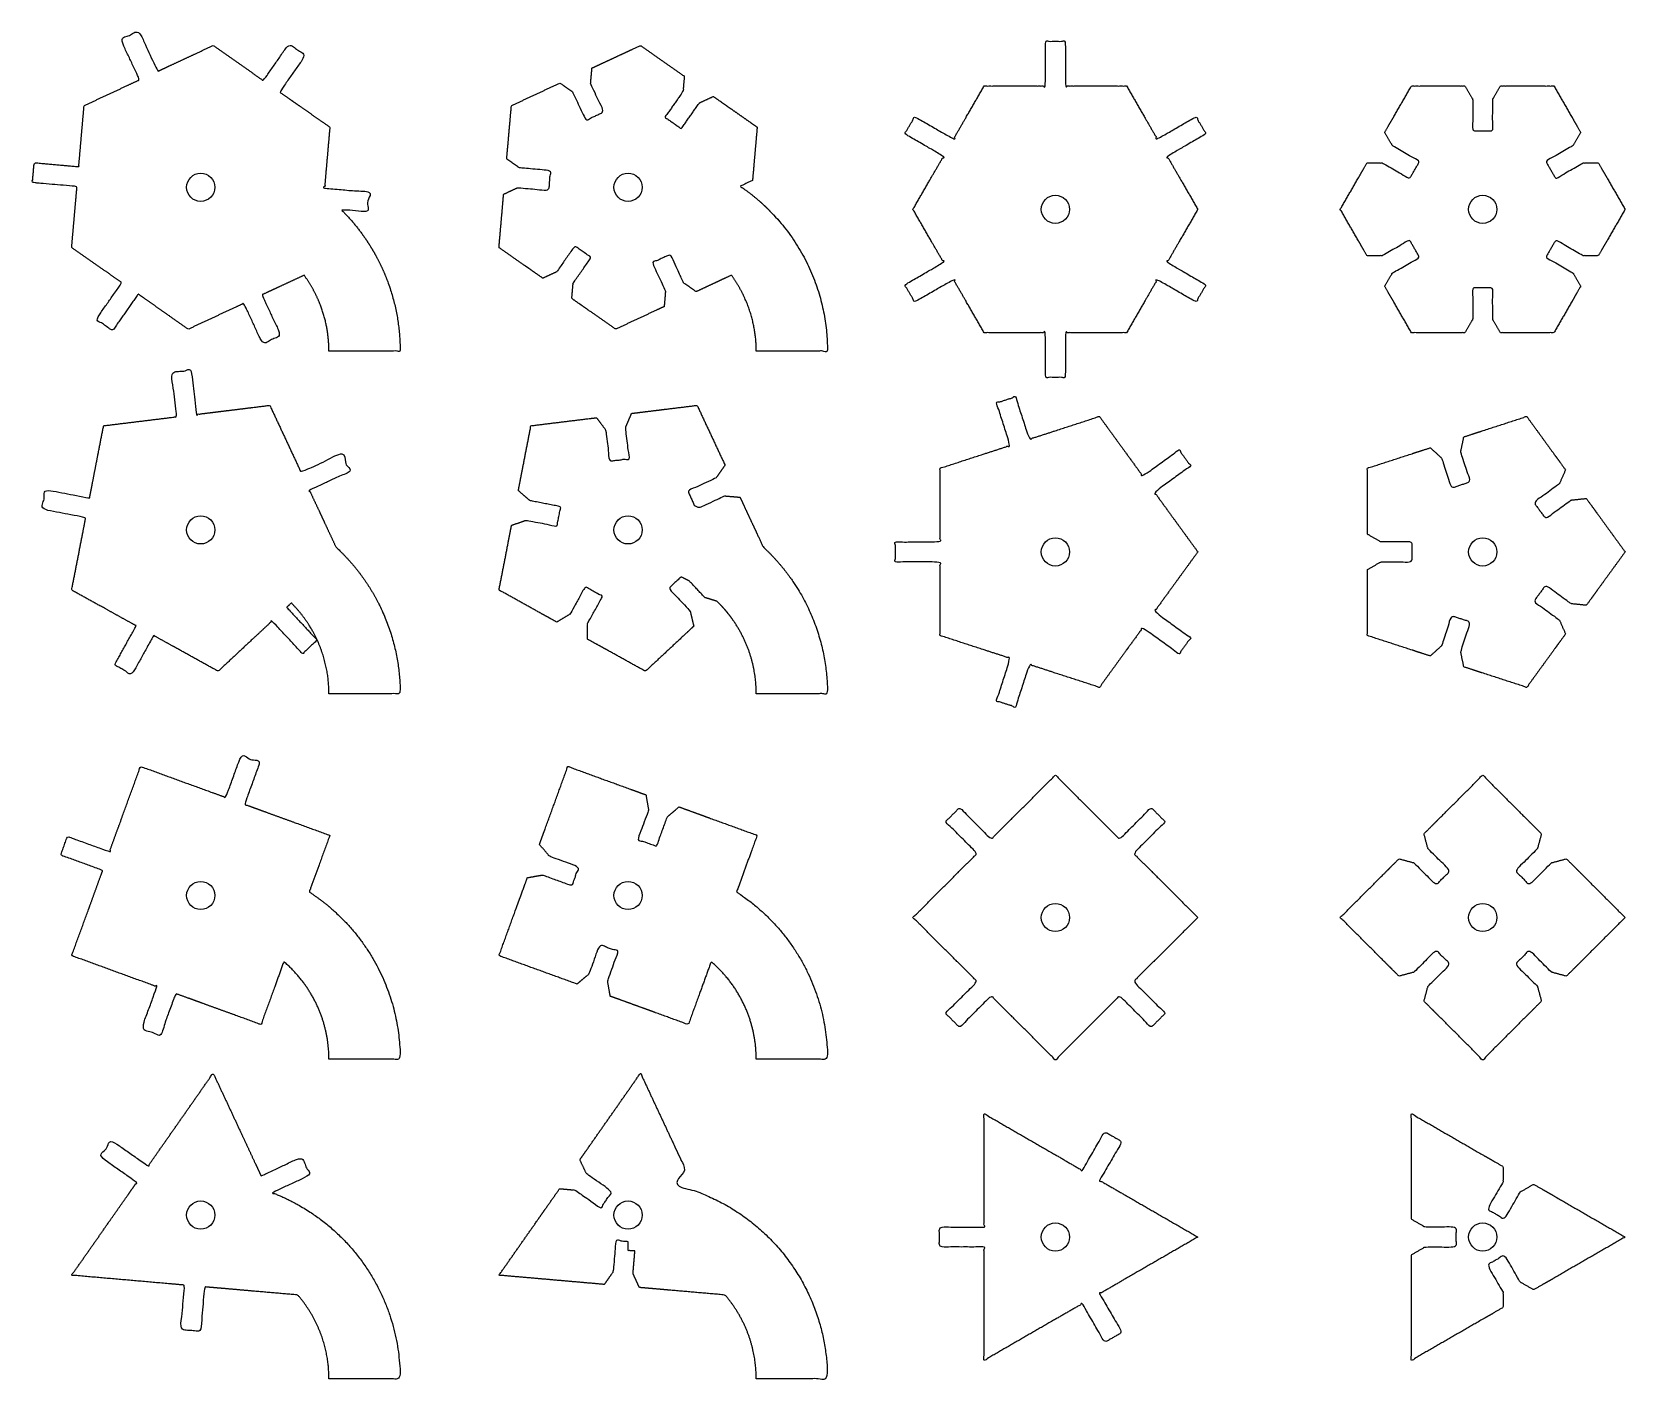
# Model space of a CAD drawing. Header units: millimetres. Extents: x -156 to 180, y -126 to 158.
import ezdxf

# ---------------------------------------------------------------- set-up
doc = ezdxf.new("R2010")
doc.units = ezdxf.units.MM
doc.header["$MEASUREMENT"] = 0
doc.layers.add('Default', color=18, linetype='Continuous', true_color=0x000000)

msp = doc.modelspace()

# ---------------------------------------------------------------- linework, layer by layer
at = {"layer": 'Default'}
for centre in [(-120, 125.04), (-30, 125.04), (60, 120.4), (150, 120.4), (-120, 52.88), (-30, 52.88), (60, 48.24), (150, 48.24), (-120, -24.13), (-30, -24.13), (60, -28.77), (150, -28.77), (-120, -91.44), (-30, -91.44), (60, -96.07), (150, -96.07)]:
    msp.add_circle(centre, 2.97, dxfattribs=at)
for points, weights, knots in [([(-93, 90.54), (-88, 90.54), (-83, 90.54), (-78, 90.54), (-78, 101.56), (-82.14, 112.13), (-90.41, 120.34), (-88.58, 120.18), (-86.75, 120.02), (-84.92, 119.86), (-84.79, 121.25), (-84.67, 122.65), (-84.55, 124.04), (-87.68, 124.32), (-90.81, 124.59), (-93.94, 124.86), (-93.56, 129.15), (-93.19, 133.43), (-92.81, 137.71), (-96.33, 140.18), (-99.86, 142.65), (-103.38, 145.11), (-101.58, 147.69), (-99.78, 150.26), (-97.97, 152.83), (-99.12, 153.63), (-100.27, 154.44), (-101.42, 155.24), (-103.22, 152.67), (-105.02, 150.09), (-106.82, 147.52), (-110.34, 149.99), (-113.86, 152.45), (-117.39, 154.92), (-121.28, 153.1), (-125.18, 151.29), (-129.08, 149.47), (-130.4, 152.32), (-131.73, 155.16), (-133.06, 158.01), (-134.33, 157.42), (-135.6, 156.82), (-136.86, 156.23), (-135.54, 153.39), (-134.21, 150.54), (-132.88, 147.69), (-136.78, 145.88), (-140.68, 144.06), (-144.57, 142.24), (-144.95, 137.96), (-145.32, 133.68), (-145.7, 129.39), (-148.83, 129.67), (-151.95, 129.94), (-155.08, 130.21), (-155.21, 128.82), (-155.33, 127.42), (-155.45, 126.03), (-152.32, 125.75), (-149.19, 125.48), (-146.06, 125.21), (-146.44, 120.92), (-146.81, 116.64), (-147.19, 112.36), (-143.67, 109.89), (-140.14, 107.42), (-136.62, 104.96), (-138.42, 102.39), (-140.22, 99.81), (-142.03, 97.24), (-140.88, 96.44), (-139.73, 95.64), (-138.58, 94.83), (-136.78, 97.4), (-134.98, 99.98), (-133.18, 102.55), (-129.66, 100.08), (-126.14, 97.62), (-122.61, 95.15), (-118.72, 96.97), (-114.82, 98.78), (-110.92, 100.6), (-109.6, 97.76), (-108.27, 94.91), (-106.94, 92.06), (-105.67, 92.66), (-104.4, 93.25), (-103.14, 93.84), (-104.46, 96.68), (-105.79, 99.53), (-107.12, 102.38), (-104.16, 103.76), (-101.2, 105.14), (-98.24, 106.52), (-94.72, 101.72), (-93, 96.18), (-93, 90.54)], [1, 1, 1, 1, 0.901954001786, 0.853139347019, 0.853556035699, 0.853556035699, 0.853556035699, 0.853556035699, 0.853556035699, 0.853556035699, 0.853556035699, 0.853556035699, 0.853556035699, 0.853556035699, 0.853556035699, 0.853556035699, 0.853556035699, 0.853556035699, 0.853556035699, 0.853556035699, 0.853556035699, 0.853556035699, 0.853556035699, 0.853556035699, 0.853556035699, 0.853556035699, 0.853556035699, 0.853556035699, 0.853556035699, 0.853556035699, 0.853556035699, 0.853556035699, 0.853556035699, 0.853556035699, 0.853556035699, 0.853556035699, 0.853556035699, 0.853556035699, 0.853556035699, 0.853556035699, 0.853556035699, 0.853556035699, 0.853556035699, 0.853556035699, 0.853556035699, 0.853556035699, 0.853556035699, 0.853556035699, 0.853556035699, 0.853556035699, 0.853556035699, 0.853556035699, 0.853556035699, 0.853556035699, 0.853556035699, 0.853556035699, 0.853556035699, 0.853556035699, 0.853556035699, 0.853556035699, 0.853556035699, 0.853556035699, 0.853556035699, 0.853556035699, 0.853556035699, 0.853556035699, 0.853556035699, 0.853556035699, 0.853556035699, 0.853556035699, 0.853556035699, 0.853556035699, 0.853556035699, 0.853556035699, 0.853556035699, 0.853556035699, 0.853556035699, 0.853556035699, 0.853556035699, 0.853556035699, 0.853556035699, 0.853556035699, 0.853556035699, 0.853556035699, 0.853556035699, 0.853556035699, 0.853556035699, 0.853556035699, 0.853556035699, 0.853556035699, 0.853556035699, 0.853556035699, 0.868118878461, 0.915013360288, 0.99423948118], [0, 0, 0, 0, 21.213203, 21.213203, 21.213203, 42.509077, 42.509077, 42.509077, 43.094029, 43.094029, 43.094029, 44.094029, 44.094029, 44.094029, 45.094029, 45.094029, 45.094029, 57.994029, 57.994029, 57.994029, 70.894029, 70.894029, 70.894029, 71.894029, 71.894029, 71.894029, 72.894029, 72.894029, 72.894029, 73.894029, 73.894029, 73.894029, 86.794029, 86.794029, 86.794029, 99.694029, 99.694029, 99.694029, 100.694029, 100.694029, 100.694029, 101.694029, 101.694029, 101.694029, 102.694029, 102.694029, 102.694029, 115.594029, 115.594029, 115.594029, 128.494029, 128.494029, 128.494029, 129.494029, 129.494029, 129.494029, 130.494029, 130.494029, 130.494029, 131.494029, 131.494029, 131.494029, 144.394029, 144.394029, 144.394029, 157.294029, 157.294029, 157.294029, 158.294029, 158.294029, 158.294029, 159.294029, 159.294029, 159.294029, 160.294029, 160.294029, 160.294029, 173.194029, 173.194029, 173.194029, 186.094029, 186.094029, 186.094029, 187.094029, 187.094029, 187.094029, 188.094029, 188.094029, 188.094029, 189.094029, 189.094029, 189.094029, 198.891032, 198.891032, 198.891032, 216.198876, 216.198876, 216.198876, 216.198876]), ([(-3, 90.54), (2, 90.54), (7, 90.54), (12, 90.54), (12, 104.35), (5.67, 117.07), (-6.39, 125.27), (-5.52, 125.67), (-4.66, 126.08), (-3.79, 126.48), (-3.47, 130.22), (-3.14, 133.97), (-2.81, 137.71), (-5.89, 139.87), (-8.97, 142.03), (-12.05, 144.18), (-13.03, 143.72), (-14.01, 143.27), (-14.99, 142.81), (-16.25, 141), (-17.52, 139.2), (-18.78, 137.4), (-19.93, 138.2), (-21.07, 139), (-22.22, 139.81), (-20.96, 141.61), (-19.69, 143.41), (-18.43, 145.22), (-18.34, 146.3), (-18.24, 147.37), (-18.15, 148.45), (-21.23, 150.61), (-24.31, 152.77), (-27.39, 154.92), (-30.79, 153.33), (-34.2, 151.74), (-37.6, 150.16), (-37.7, 149.08), (-37.79, 148), (-37.89, 146.92), (-36.96, 144.92), (-36.03, 142.93), (-35.1, 140.93), (-36.36, 140.34), (-37.63, 139.75), (-38.9, 139.16), (-39.83, 141.15), (-40.76, 143.15), (-41.69, 145.15), (-42.58, 145.77), (-43.47, 146.39), (-44.35, 147.01), (-47.76, 145.42), (-51.17, 143.83), (-54.57, 142.24), (-54.9, 138.5), (-55.23, 134.75), (-55.56, 131.01), (-54.67, 130.39), (-53.78, 129.77), (-52.9, 129.15), (-50.7, 128.95), (-48.51, 128.76), (-46.31, 128.57), (-46.44, 127.18), (-46.56, 125.78), (-46.68, 124.39), (-48.87, 124.58), (-51.07, 124.77), (-53.26, 124.96), (-54.24, 124.5), (-55.23, 124.05), (-56.21, 123.59), (-56.53, 119.85), (-56.86, 116.1), (-57.19, 112.36), (-54.11, 110.2), (-51.03, 108.04), (-47.95, 105.89), (-46.97, 106.35), (-45.99, 106.8), (-45.01, 107.26), (-43.75, 109.07), (-42.48, 110.87), (-41.22, 112.67), (-40.07, 111.87), (-38.93, 111.07), (-37.78, 110.26), (-39.04, 108.46), (-40.31, 106.66), (-41.57, 104.85), (-41.66, 103.77), (-41.76, 102.7), (-41.85, 101.62), (-38.77, 99.46), (-35.69, 97.31), (-32.61, 95.15), (-29.21, 96.74), (-25.8, 98.33), (-22.4, 99.91), (-22.3, 100.99), (-22.21, 102.07), (-22.11, 103.15), (-23.04, 105.15), (-23.97, 107.14), (-24.9, 109.14), (-23.64, 109.73), (-22.37, 110.32), (-21.1, 110.91), (-20.17, 108.92), (-19.24, 106.92), (-18.31, 104.93), (-17.42, 104.3), (-16.53, 103.68), (-15.65, 103.06), (-13.18, 104.21), (-10.71, 105.37), (-8.24, 106.52), (-4.72, 101.72), (-3, 96.18), (-3, 90.54)], [1, 1, 1, 1, 0.880100245605, 0.833824342057, 0.861172289355, 0.861172289355, 0.861172289355, 0.861172289355, 0.861172289355, 0.861172289355, 0.861172289355, 0.861172289355, 0.861172289355, 0.861172289355, 0.861172289355, 0.861172289355, 0.861172289355, 0.861172289355, 0.861172289355, 0.861172289355, 0.861172289355, 0.861172289355, 0.861172289355, 0.861172289355, 0.861172289355, 0.861172289355, 0.861172289355, 0.861172289355, 0.861172289355, 0.861172289355, 0.861172289355, 0.861172289355, 0.861172289355, 0.861172289355, 0.861172289355, 0.861172289355, 0.861172289355, 0.861172289355, 0.861172289355, 0.861172289355, 0.861172289355, 0.861172289355, 0.861172289355, 0.861172289355, 0.861172289355, 0.861172289355, 0.861172289355, 0.861172289355, 0.861172289355, 0.861172289355, 0.861172289355, 0.861172289355, 0.861172289355, 0.861172289355, 0.861172289355, 0.861172289355, 0.861172289355, 0.861172289355, 0.861172289355, 0.861172289355, 0.861172289355, 0.861172289355, 0.861172289355, 0.861172289355, 0.861172289355, 0.861172289355, 0.861172289355, 0.861172289355, 0.861172289355, 0.861172289355, 0.861172289355, 0.861172289355, 0.861172289355, 0.861172289355, 0.861172289355, 0.861172289355, 0.861172289355, 0.861172289355, 0.861172289355, 0.861172289355, 0.861172289355, 0.861172289355, 0.861172289355, 0.861172289355, 0.861172289355, 0.861172289355, 0.861172289355, 0.861172289355, 0.861172289355, 0.861172289355, 0.861172289355, 0.861172289355, 0.861172289355, 0.861172289355, 0.861172289355, 0.861172289355, 0.861172289355, 0.861172289355, 0.861172289355, 0.861172289355, 0.861172289355, 0.861172289355, 0.861172289355, 0.861172289355, 0.861172289355, 0.861172289355, 0.861172289355, 0.861172289355, 0.861172289355, 0.861172289355, 0.861172289355, 0.861172289355, 0.861172289355, 0.861172289355, 0.861172289355, 0.861172289355, 0.875865075906, 0.923177995719, 1.0031110488], [0, 0, 0, 0, 21.213203, 21.213203, 21.213203, 47.255776, 47.255776, 47.255776, 50.119621, 50.119621, 50.119621, 61.395712, 61.395712, 61.395712, 72.671803, 72.671803, 72.671803, 75.919621, 75.919621, 75.919621, 76.621034, 76.621034, 76.621034, 77.621034, 77.621034, 77.621034, 78.322446, 78.322446, 78.322446, 81.570265, 81.570265, 81.570265, 92.846355, 92.846355, 92.846355, 104.122446, 104.122446, 104.122446, 107.370265, 107.370265, 107.370265, 108.071677, 108.071677, 108.071677, 109.071677, 109.071677, 109.071677, 109.77309, 109.77309, 109.77309, 113.020908, 113.020908, 113.020908, 124.296999, 124.296999, 124.296999, 135.57309, 135.57309, 135.57309, 138.820908, 138.820908, 138.820908, 139.522321, 139.522321, 139.522321, 140.522321, 140.522321, 140.522321, 141.223734, 141.223734, 141.223734, 144.471552, 144.471552, 144.471552, 155.747643, 155.747643, 155.747643, 167.023734, 167.023734, 167.023734, 170.271552, 170.271552, 170.271552, 170.972965, 170.972965, 170.972965, 171.972965, 171.972965, 171.972965, 172.674377, 172.674377, 172.674377, 175.922196, 175.922196, 175.922196, 187.198286, 187.198286, 187.198286, 198.474377, 198.474377, 198.474377, 201.722196, 201.722196, 201.722196, 202.423608, 202.423608, 202.423608, 203.423608, 203.423608, 203.423608, 204.125021, 204.125021, 204.125021, 207.372839, 207.372839, 207.372839, 215.545933, 215.545933, 215.545933, 232.853777, 232.853777, 232.853777, 232.853777]), ([(-93, 18.38), (-88, 18.38), (-83, 18.38), (-78, 18.38), (-78, 29.95), (-82.54, 40.97), (-91.53, 49.26), (-93.39, 53.25), (-95.25, 57.24), (-97.12, 61.23), (-94.27, 62.56), (-91.42, 63.88), (-88.58, 65.21), (-89.17, 66.48), (-89.76, 67.75), (-90.35, 69.02), (-93.2, 67.69), (-96.05, 66.36), (-98.89, 65.04), (-101.08, 69.73), (-103.27, 74.42), (-105.46, 79.12), (-110.59, 78.48), (-115.73, 77.85), (-120.87, 77.22), (-121.26, 80.34), (-121.64, 83.46), (-122.02, 86.57), (-123.41, 86.4), (-124.8, 86.23), (-126.19, 86.06), (-125.81, 82.94), (-125.42, 79.83), (-125.04, 76.71), (-130.18, 76.08), (-135.32, 75.45), (-140.46, 74.82), (-141.45, 69.73), (-142.44, 64.65), (-143.42, 59.57), (-146.51, 60.17), (-149.59, 60.77), (-152.67, 61.37), (-152.94, 59.99), (-153.21, 58.62), (-153.47, 57.24), (-150.39, 56.64), (-147.31, 56.05), (-144.23, 55.45), (-145.21, 50.36), (-146.2, 45.28), (-147.19, 40.2), (-142.66, 37.69), (-138.13, 35.18), (-133.6, 32.67), (-135.13, 29.92), (-136.65, 27.17), (-138.17, 24.43), (-136.95, 23.75), (-135.72, 23.07), (-134.5, 22.39), (-132.97, 25.14), (-131.45, 27.88), (-129.93, 30.63), (-125.4, 28.12), (-120.87, 25.61), (-116.34, 23.1), (-112.56, 26.63), (-108.77, 30.16), (-104.98, 33.69), (-102.84, 31.4), (-100.7, 29.1), (-98.56, 26.8), (-97.54, 27.76), (-96.51, 28.71), (-95.49, 29.67), (-97.63, 31.97), (-99.77, 34.26), (-101.91, 36.56), (-101.58, 36.87), (-101.25, 37.17), (-100.92, 37.48), (-95.64, 32.21), (-93, 25.44), (-93, 18.38)], [1, 1, 1, 1, 0.897578532366, 0.848880519349, 0.853905960948, 0.853905960948, 0.853905960948, 0.853905960948, 0.853905960948, 0.853905960948, 0.853905960948, 0.853905960948, 0.853905960948, 0.853905960948, 0.853905960948, 0.853905960948, 0.853905960948, 0.853905960948, 0.853905960948, 0.853905960948, 0.853905960948, 0.853905960948, 0.853905960948, 0.853905960948, 0.853905960948, 0.853905960948, 0.853905960948, 0.853905960948, 0.853905960948, 0.853905960948, 0.853905960948, 0.853905960948, 0.853905960948, 0.853905960948, 0.853905960948, 0.853905960948, 0.853905960948, 0.853905960948, 0.853905960948, 0.853905960948, 0.853905960948, 0.853905960948, 0.853905960948, 0.853905960948, 0.853905960948, 0.853905960948, 0.853905960948, 0.853905960948, 0.853905960948, 0.853905960948, 0.853905960948, 0.853905960948, 0.853905960948, 0.853905960948, 0.853905960948, 0.853905960948, 0.853905960948, 0.853905960948, 0.853905960948, 0.853905960948, 0.853905960948, 0.853905960948, 0.853905960948, 0.853905960948, 0.853905960948, 0.853905960948, 0.853905960948, 0.853905960948, 0.853905960948, 0.853905960948, 0.853905960948, 0.853905960948, 0.853905960948, 0.853905960948, 0.853905960948, 0.853905960948, 0.853905960948, 0.853905960948, 0.853905960948, 0.853905960948, 0.853823281653, 0.902658941029, 1.00041293908], [0, 0, 0, 0, 21.213203, 21.213203, 21.213203, 43.459441, 43.459441, 43.459441, 56.670486, 56.670486, 56.670486, 57.670486, 57.670486, 57.670486, 58.670486, 58.670486, 58.670486, 59.670486, 59.670486, 59.670486, 75.204044, 75.204044, 75.204044, 90.737602, 90.737602, 90.737602, 91.737602, 91.737602, 91.737602, 92.737602, 92.737602, 92.737602, 93.737602, 93.737602, 93.737602, 109.271159, 109.271159, 109.271159, 124.804717, 124.804717, 124.804717, 125.804717, 125.804717, 125.804717, 126.804717, 126.804717, 126.804717, 127.804717, 127.804717, 127.804717, 143.338274, 143.338274, 143.338274, 158.871832, 158.871832, 158.871832, 159.871832, 159.871832, 159.871832, 160.871832, 160.871832, 160.871832, 161.871832, 161.871832, 161.871832, 177.405389, 177.405389, 177.405389, 192.938947, 192.938947, 192.938947, 193.938947, 193.938947, 193.938947, 194.938947, 194.938947, 194.938947, 195.938947, 195.938947, 195.938947, 197.292889, 197.292889, 197.292889, 218.516575, 218.516575, 218.516575, 218.516575]), ([(-3, 18.38), (2, 18.38), (7, 18.38), (12, 18.38), (12, 29.95), (7.46, 40.97), (-1.53, 49.26), (-3.17, 52.76), (-4.8, 56.26), (-6.43, 59.76), (-7.51, 59.85), (-8.59, 59.95), (-9.67, 60.04), (-11.42, 59.22), (-13.18, 58.4), (-14.94, 57.58), (-15.29, 57.72), (-15.64, 57.85), (-15.99, 57.97), (-16.47, 59), (-16.95, 60.03), (-17.43, 61.06), (-15.43, 61.99), (-13.44, 62.92), (-11.44, 63.85), (-10.82, 64.74), (-10.2, 65.62), (-9.58, 66.51), (-11.54, 70.71), (-13.5, 74.91), (-15.46, 79.12), (-20.06, 78.55), (-24.66, 77.99), (-29.26, 77.42), (-29.68, 76.42), (-30.11, 75.43), (-30.53, 74.43), (-30.26, 72.24), (-29.99, 70.06), (-29.73, 67.87), (-31.12, 67.7), (-32.5, 67.53), (-33.89, 67.36), (-34.16, 69.55), (-34.43, 71.73), (-34.7, 73.92), (-35.35, 74.78), (-36, 75.65), (-36.65, 76.51), (-41.26, 75.95), (-45.86, 75.38), (-50.46, 74.82), (-51.34, 70.27), (-52.23, 65.71), (-53.11, 61.16), (-52.3, 60.45), (-51.48, 59.74), (-50.66, 59.03), (-48.5, 58.61), (-46.34, 58.19), (-44.18, 57.77), (-44.44, 56.4), (-44.71, 55.02), (-44.98, 53.65), (-47.14, 54.07), (-49.3, 54.49), (-51.46, 54.91), (-52.49, 54.56), (-53.51, 54.2), (-54.54, 53.85), (-55.42, 49.3), (-56.3, 44.75), (-57.19, 40.2), (-53.13, 37.95), (-49.08, 35.7), (-45.02, 33.45), (-44.1, 34.01), (-43.17, 34.57), (-42.24, 35.13), (-41.17, 37.05), (-40.1, 38.98), (-39.04, 40.91), (-37.81, 40.23), (-36.59, 39.55), (-35.36, 38.87), (-36.43, 36.94), (-37.5, 35.02), (-38.57, 33.09), (-38.55, 32.01), (-38.53, 30.93), (-38.51, 29.84), (-34.45, 27.6), (-30.4, 25.35), (-26.34, 23.1), (-22.95, 26.26), (-19.56, 29.42), (-16.17, 32.59), (-16.41, 33.64), (-16.66, 34.7), (-16.9, 35.75), (-18.4, 37.36), (-19.91, 38.97), (-21.41, 40.58), (-20.56, 41.38), (-19.7, 42.17), (-18.85, 42.97), (-18.24, 42.69), (-17.64, 42.39), (-17.05, 42.07), (-15.98, 40.92), (-14.9, 39.77), (-13.83, 38.62), (-12.98, 38.36), (-12.13, 38.1), (-11.28, 37.84), (-5.77, 32.53), (-3, 25.61), (-3, 18.38)], [1, 1, 1, 1, 0.897578532366, 0.848880519349, 0.853905960948, 0.853905960948, 0.853905960948, 0.853905960948, 0.853905960948, 0.853905960948, 0.853905960948, 0.853905960948, 0.853905960948, 0.853905960948, 0.855524429958, 0.857196188945, 0.858921237908, 0.858921237908, 0.858921237908, 0.858921237908, 0.858921237908, 0.858921237908, 0.858921237908, 0.858921237908, 0.858921237908, 0.858921237908, 0.858921237908, 0.858921237908, 0.858921237908, 0.858921237908, 0.858921237908, 0.858921237908, 0.858921237908, 0.858921237908, 0.858921237908, 0.858921237908, 0.858921237908, 0.858921237908, 0.858921237908, 0.858921237908, 0.858921237908, 0.858921237908, 0.858921237908, 0.858921237908, 0.858921237908, 0.858921237908, 0.858921237908, 0.858921237908, 0.858921237908, 0.858921237908, 0.858921237908, 0.858921237908, 0.858921237908, 0.858921237908, 0.858921237908, 0.858921237908, 0.858921237908, 0.858921237908, 0.858921237908, 0.858921237908, 0.858921237908, 0.858921237908, 0.858921237908, 0.858921237908, 0.858921237908, 0.858921237908, 0.858921237908, 0.858921237908, 0.858921237908, 0.858921237908, 0.858921237908, 0.858921237908, 0.858921237908, 0.858921237908, 0.858921237908, 0.858921237908, 0.858921237908, 0.858921237908, 0.858921237908, 0.858921237908, 0.858921237908, 0.858921237908, 0.858921237908, 0.858921237908, 0.858921237908, 0.858921237908, 0.858921237908, 0.858921237908, 0.858921237908, 0.858921237908, 0.858921237908, 0.858921237908, 0.858921237908, 0.858921237908, 0.858921237908, 0.858921237908, 0.858921237908, 0.858921237908, 0.858921237908, 0.858921237908, 0.858921237908, 0.858921237908, 0.858921237908, 0.858921237908, 0.855061548864, 0.85160827182, 0.848561406776, 0.848561406776, 0.848561406776, 0.848561406776, 0.848561406776, 0.848561406776, 0.848561406776, 0.846222662862, 0.894721189798, 0.994056987582], [0, 0, 0, 0, 21.213203, 21.213203, 21.213203, 43.459441, 43.459441, 43.459441, 55.046577, 55.046577, 55.046577, 58.294396, 58.294396, 58.294396, 58.91203, 58.91203, 58.91203, 59.628159, 59.628159, 59.628159, 60.438607, 60.438607, 60.438607, 61.140019, 61.140019, 61.140019, 64.387838, 64.387838, 64.387838, 78.297486, 78.297486, 78.297486, 92.207134, 92.207134, 92.207134, 95.454953, 95.454953, 95.454953, 96.156365, 96.156365, 96.156365, 97.156365, 97.156365, 97.156365, 97.857778, 97.857778, 97.857778, 101.105596, 101.105596, 101.105596, 115.015245, 115.015245, 115.015245, 128.924893, 128.924893, 128.924893, 132.172712, 132.172712, 132.172712, 132.874124, 132.874124, 132.874124, 133.874124, 133.874124, 133.874124, 134.575537, 134.575537, 134.575537, 137.823355, 137.823355, 137.823355, 151.733004, 151.733004, 151.733004, 165.642652, 165.642652, 165.642652, 168.89047, 168.89047, 168.89047, 169.591883, 169.591883, 169.591883, 170.591883, 170.591883, 170.591883, 171.293296, 171.293296, 171.293296, 174.541114, 174.541114, 174.541114, 188.450762, 188.450762, 188.450762, 202.360411, 202.360411, 202.360411, 205.608229, 205.608229, 205.608229, 206.309642, 206.309642, 206.309642, 207.141918, 207.141918, 207.141918, 209.102389, 209.102389, 209.102389, 209.60352, 209.60352, 209.60352, 212.26572, 212.26572, 212.26572, 233.970735, 233.970735, 233.970735, 233.970735]), ([(-93, -58.63), (-88, -58.63), (-83, -58.63), (-78, -58.63), (-78, -44.48), (-84.62, -31.51), (-97.15, -23.39), (-95.71, -19.41), (-94.26, -15.43), (-92.81, -11.45), (-98.8, -9.28), (-104.78, -7.1), (-110.77, -4.92), (-109.7, -1.97), (-108.62, 0.98), (-107.55, 3.93), (-108.87, 4.41), (-110.18, 4.89), (-111.5, 5.37), (-112.57, 2.42), (-113.64, -0.53), (-114.72, -3.48), (-120.7, -1.3), (-126.69, 0.88), (-132.68, 3.06), (-134.86, -2.93), (-137.04, -8.92), (-139.22, -14.9), (-142.17, -13.83), (-145.12, -12.76), (-148.07, -11.68), (-148.55, -13), (-149.03, -14.31), (-149.5, -15.63), (-146.55, -16.7), (-143.6, -17.78), (-140.65, -18.85), (-142.83, -24.84), (-145.01, -30.83), (-147.19, -36.81), (-141.2, -38.99), (-135.22, -41.17), (-129.23, -43.35), (-130.3, -46.3), (-131.38, -49.25), (-132.45, -52.2), (-131.13, -52.68), (-129.82, -53.16), (-128.5, -53.64), (-127.43, -50.69), (-126.36, -47.74), (-125.28, -44.79), (-119.3, -46.96), (-113.31, -49.14), (-107.32, -51.32), (-105.71, -46.91), (-104.11, -42.49), (-102.5, -38.07), (-96.21, -43.43), (-93, -50.82), (-93, -58.63)], [1, 1, 1, 1, 0.877495363241, 0.831848357848, 0.863058983821, 0.863058983821, 0.863058983821, 0.863058983821, 0.863058983821, 0.863058983821, 0.863058983821, 0.863058983821, 0.863058983821, 0.863058983821, 0.863058983821, 0.863058983821, 0.863058983821, 0.863058983821, 0.863058983821, 0.863058983821, 0.863058983821, 0.863058983821, 0.863058983821, 0.863058983821, 0.863058983821, 0.863058983821, 0.863058983821, 0.863058983821, 0.863058983821, 0.863058983821, 0.863058983821, 0.863058983821, 0.863058983821, 0.863058983821, 0.863058983821, 0.863058983821, 0.863058983821, 0.863058983821, 0.863058983821, 0.863058983821, 0.863058983821, 0.863058983821, 0.863058983821, 0.863058983821, 0.863058983821, 0.863058983821, 0.863058983821, 0.863058983821, 0.863058983821, 0.863058983821, 0.863058983821, 0.863058983821, 0.863058983821, 0.863058983821, 0.863058983821, 0.863058983821, 0.852587084599, 0.901404524143, 1.00951130245], [0, 0, 0, 0, 21.213203, 21.213203, 21.213203, 47.821564, 47.821564, 47.821564, 60.522685, 60.522685, 60.522685, 79.635888, 79.635888, 79.635888, 80.635888, 80.635888, 80.635888, 81.635888, 81.635888, 81.635888, 82.635888, 82.635888, 82.635888, 101.749092, 101.749092, 101.749092, 120.862295, 120.862295, 120.862295, 121.862295, 121.862295, 121.862295, 122.862295, 122.862295, 122.862295, 123.862295, 123.862295, 123.862295, 142.975499, 142.975499, 142.975499, 162.088702, 162.088702, 162.088702, 163.088702, 163.088702, 163.088702, 164.088702, 164.088702, 164.088702, 165.088702, 165.088702, 165.088702, 184.201905, 184.201905, 184.201905, 198.30156, 198.30156, 198.30156, 221.561432, 221.561432, 221.561432, 221.561432]), ([(-3, -58.63), (2, -58.63), (7, -58.63), (12, -58.63), (12, -44.48), (5.38, -31.51), (-7.15, -23.39), (-5.71, -19.41), (-4.26, -15.43), (-2.81, -11.45), (-8.29, -9.46), (-13.77, -7.47), (-19.25, -5.47), (-20.07, -6.17), (-20.9, -6.86), (-21.73, -7.56), (-22.49, -9.63), (-23.24, -11.7), (-23.99, -13.77), (-25.31, -13.29), (-26.62, -12.81), (-27.94, -12.33), (-27.19, -10.26), (-26.43, -8.19), (-25.68, -6.12), (-25.87, -5.06), (-26.06, -3.99), (-26.24, -2.93), (-31.72, -0.93), (-37.2, 1.06), (-42.68, 3.06), (-44.67, -2.42), (-46.67, -7.9), (-48.66, -13.38), (-47.96, -14.21), (-47.27, -15.04), (-46.57, -15.87), (-44.5, -16.62), (-42.43, -17.37), (-40.36, -18.13), (-40.84, -19.44), (-41.32, -20.76), (-41.8, -22.07), (-43.87, -21.32), (-45.94, -20.57), (-48.01, -19.81), (-49.08, -20), (-50.14, -20.19), (-51.21, -20.38), (-53.2, -25.86), (-55.2, -31.33), (-57.19, -36.81), (-51.71, -38.81), (-46.23, -40.8), (-40.75, -42.79), (-39.93, -42.1), (-39.1, -41.4), (-38.27, -40.71), (-37.51, -38.64), (-36.76, -36.57), (-36.01, -34.5), (-34.69, -34.98), (-33.38, -35.45), (-32.06, -35.93), (-32.81, -38), (-33.57, -40.07), (-34.32, -42.14), (-34.13, -43.21), (-33.94, -44.27), (-33.76, -45.34), (-28.28, -47.33), (-22.8, -49.33), (-17.32, -51.32), (-15.71, -46.91), (-14.11, -42.49), (-12.5, -38.07), (-6.21, -43.43), (-3, -50.82), (-3, -58.63)], [1, 1, 1, 1, 0.877495363241, 0.831848357848, 0.863058983821, 0.863058983821, 0.863058983821, 0.863058983821, 0.863058983821, 0.863058983821, 0.863058983821, 0.863058983821, 0.863058983821, 0.863058983821, 0.863058983821, 0.863058983821, 0.863058983821, 0.863058983821, 0.863058983821, 0.863058983821, 0.863058983821, 0.863058983821, 0.863058983821, 0.863058983821, 0.863058983821, 0.863058983821, 0.863058983821, 0.863058983821, 0.863058983821, 0.863058983821, 0.863058983821, 0.863058983821, 0.863058983821, 0.863058983821, 0.863058983821, 0.863058983821, 0.863058983821, 0.863058983821, 0.863058983821, 0.863058983821, 0.863058983821, 0.863058983821, 0.863058983821, 0.863058983821, 0.863058983821, 0.863058983821, 0.863058983821, 0.863058983821, 0.863058983821, 0.863058983821, 0.863058983821, 0.863058983821, 0.863058983821, 0.863058983821, 0.863058983821, 0.863058983821, 0.863058983821, 0.863058983821, 0.863058983821, 0.863058983821, 0.863058983821, 0.863058983821, 0.863058983821, 0.863058983821, 0.863058983821, 0.863058983821, 0.863058983821, 0.863058983821, 0.863058983821, 0.863058983821, 0.863058983821, 0.863058983821, 0.863058983821, 0.863058983821, 0.852587084599, 0.901404524143, 1.00951130245], [0, 0, 0, 0, 21.213203, 21.213203, 21.213203, 47.821564, 47.821564, 47.821564, 60.522685, 60.522685, 60.522685, 78.011979, 78.011979, 78.011979, 81.259798, 81.259798, 81.259798, 81.96121, 81.96121, 81.96121, 82.96121, 82.96121, 82.96121, 83.662623, 83.662623, 83.662623, 86.910441, 86.910441, 86.910441, 104.399735, 104.399735, 104.399735, 121.88903, 121.88903, 121.88903, 125.136848, 125.136848, 125.136848, 125.838261, 125.838261, 125.838261, 126.838261, 126.838261, 126.838261, 127.539673, 127.539673, 127.539673, 130.787492, 130.787492, 130.787492, 148.276786, 148.276786, 148.276786, 165.76608, 165.76608, 165.76608, 169.013899, 169.013899, 169.013899, 169.715311, 169.715311, 169.715311, 170.715311, 170.715311, 170.715311, 171.416724, 171.416724, 171.416724, 174.664542, 174.664542, 174.664542, 192.153836, 192.153836, 192.153836, 206.253491, 206.253491, 206.253491, 229.513363, 229.513363, 229.513363, 229.513363]), ([(-93, -125.94), (-88, -125.94), (-83, -125.94), (-78, -125.94), (-78, -108.37), (-87.81, -93.31), (-104.94, -86.73), (-102.29, -85.5), (-99.63, -84.26), (-96.98, -83.02), (-97.57, -81.75), (-98.16, -80.49), (-98.76, -79.22), (-101.6, -80.54), (-104.45, -81.87), (-107.29, -83.2), (-110.66, -75.98), (-114.02, -68.77), (-117.39, -61.55), (-121.95, -68.07), (-126.52, -74.6), (-131.08, -81.12), (-133.65, -79.31), (-136.23, -77.51), (-138.8, -75.71), (-139.6, -76.86), (-140.41, -78.01), (-141.21, -79.15), (-138.64, -80.95), (-136.06, -82.76), (-133.49, -84.56), (-138.06, -91.08), (-142.62, -97.6), (-147.19, -104.12), (-139.26, -104.81), (-131.33, -105.51), (-123.4, -106.2), (-123.67, -109.33), (-123.95, -112.46), (-124.22, -115.58), (-122.83, -115.71), (-121.43, -115.83), (-120.04, -115.95), (-119.76, -112.82), (-119.49, -109.69), (-119.22, -106.57), (-112.67, -107.14), (-106.12, -107.71), (-99.57, -108.28), (-95.17, -113.38), (-93, -119.57), (-93, -125.94)], [1, 1, 1, 1, 0.852301610112, 0.816323872876, 0.892066788292, 0.892066788292, 0.892066788292, 0.892066788292, 0.892066788292, 0.892066788292, 0.892066788292, 0.892066788292, 0.892066788292, 0.892066788292, 0.892066788292, 0.892066788292, 0.892066788292, 0.892066788292, 0.892066788292, 0.892066788292, 0.892066788292, 0.892066788292, 0.892066788292, 0.892066788292, 0.892066788292, 0.892066788292, 0.892066788292, 0.892066788292, 0.892066788292, 0.892066788292, 0.892066788292, 0.892066788292, 0.892066788292, 0.892066788292, 0.892066788292, 0.892066788292, 0.892066788292, 0.892066788292, 0.892066788292, 0.892066788292, 0.892066788292, 0.892066788292, 0.892066788292, 0.892066788292, 0.892066788292, 0.892066788292, 0.892066788292, 0.900223675341, 0.95078223501, 1.0437424673], [0, 0, 0, 0, 21.213203, 21.213203, 21.213203, 53.293719, 53.293719, 53.293719, 54.225811, 54.225811, 54.225811, 55.225811, 55.225811, 55.225811, 56.225811, 56.225811, 56.225811, 80.106573, 80.106573, 80.106573, 103.987335, 103.987335, 103.987335, 104.987335, 104.987335, 104.987335, 105.987335, 105.987335, 105.987335, 106.987335, 106.987335, 106.987335, 130.868097, 130.868097, 130.868097, 154.748859, 154.748859, 154.748859, 155.748859, 155.748859, 155.748859, 156.748859, 156.748859, 156.748859, 157.748859, 157.748859, 157.748859, 177.466708, 177.466708, 177.466708, 196.811739, 196.811739, 196.811739, 196.811739]), ([(-3, -125.94), (2, -125.94), (7, -125.94), (12, -125.94), (12, -105.68), (-0.59, -89.4), (-20.98, -84.92), (-20.6, -84.74), (-20.22, -84.56), (-19.84, -84.39), (-19.22, -83.5), (-18.6, -82.61), (-17.98, -81.73), (-21.11, -75), (-24.25, -68.28), (-27.39, -61.55), (-31.64, -67.63), (-35.9, -73.71), (-40.15, -79.79), (-39.69, -80.77), (-39.24, -81.75), (-38.78, -82.73), (-36.97, -83.99), (-35.17, -85.26), (-33.37, -86.52), (-34.17, -87.67), (-34.97, -88.81), (-35.78, -89.96), (-37.58, -88.7), (-39.38, -87.43), (-41.19, -86.17), (-42.27, -86.08), (-43.34, -85.98), (-44.42, -85.89), (-48.68, -91.96), (-52.93, -98.04), (-57.19, -104.12), (-49.8, -104.76), (-42.41, -105.41), (-35.02, -106.06), (-34.4, -105.17), (-33.78, -104.28), (-33.15, -103.4), (-32.96, -101.2), (-32.77, -99.01), (-32.58, -96.82), (-31.72, -96.89), (-30.86, -96.97), (-30, -97.04), (-30, -97.67), (-30, -98.31), (-30, -98.94), (-29.52, -98.94), (-29.04, -98.95), (-28.55, -98.98), (-28.69, -100.57), (-28.83, -102.17), (-28.97, -103.76), (-28.51, -104.74), (-28.06, -105.73), (-27.6, -106.71), (-21.59, -107.23), (-15.58, -107.76), (-9.57, -108.28), (-5.17, -113.38), (-3, -119.57), (-3, -125.94)], [1, 1, 1, 1, 0.833433706165, 0.808955015217, 0.926563927153, 0.926563927153, 0.926563927153, 0.926563927153, 0.926563927153, 0.926563927153, 0.926563927153, 0.926563927153, 0.926563927153, 0.926563927153, 0.926563927153, 0.926563927153, 0.926563927153, 0.926563927153, 0.926563927153, 0.926563927153, 0.926563927153, 0.926563927153, 0.926563927153, 0.926563927153, 0.926563927153, 0.926563927153, 0.926563927153, 0.926563927153, 0.926563927153, 0.926563927153, 0.926563927153, 0.926563927153, 0.926563927153, 0.926563927153, 0.926563927153, 0.926563927153, 0.926563927153, 0.926563927153, 0.926563927153, 0.926563927153, 0.926563927153, 0.926563927153, 0.926563927153, 0.926563927153, 0.926563927153, 0.926563927153, 0.926563927153, 0.926563927153, 0.926563927153, 0.926563927153, 0.919771414634, 0.913233918126, 0.90695143763, 0.90695143763, 0.90695143763, 0.90695143763, 0.90695143763, 0.90695143763, 0.90695143763, 0.90695143763, 0.90695143763, 0.90695143763, 0.915244427048, 0.966646585472, 1.0611579129], [0, 0, 0, 0, 21.213203, 21.213203, 21.213203, 57.391882, 57.391882, 57.391882, 57.525719, 57.525719, 57.525719, 60.773537, 60.773537, 60.773537, 83.03039, 83.03039, 83.03039, 105.287243, 105.287243, 105.287243, 108.535061, 108.535061, 108.535061, 109.236474, 109.236474, 109.236474, 110.236474, 110.236474, 110.236474, 110.937886, 110.937886, 110.937886, 114.185705, 114.185705, 114.185705, 136.442558, 136.442558, 136.442558, 158.699411, 158.699411, 158.699411, 161.947229, 161.947229, 161.947229, 162.648642, 162.648642, 162.648642, 163.264877, 163.264877, 163.264877, 165.950023, 165.950023, 165.950023, 167.542308, 167.542308, 167.542308, 168.052218, 168.052218, 168.052218, 171.300036, 171.300036, 171.300036, 189.393976, 189.393976, 189.393976, 208.739007, 208.739007, 208.739007, 208.739007])]:
    msp.add_rational_spline(points, weights, degree=3, knots=knots, dxfattribs=at)
for points, knots in [([(90, 120.4), (86.77, 125.99), (83.55, 131.57), (87.63, 133.93), (91.71, 136.28), (90.66, 138.1), (89.61, 139.92), (85.53, 137.57), (81.45, 135.21), (78.22, 140.8), (75, 146.38), (68.55, 146.38), (62.1, 146.38), (62.1, 151.09), (62.1, 155.8), (60, 155.8), (57.9, 155.8), (57.9, 151.09), (57.9, 146.38), (51.45, 146.38), (45, 146.38), (41.78, 140.8), (38.55, 135.21), (34.47, 137.57), (30.39, 139.92), (29.34, 138.1), (28.29, 136.28), (32.37, 133.93), (36.45, 131.57), (33.22, 125.99), (30, 120.4), (33.22, 114.82), (36.45, 109.23), (32.37, 106.88), (28.29, 104.52), (29.34, 102.7), (30.39, 100.88), (34.47, 103.24), (38.55, 105.59), (41.78, 100.01), (45, 94.42), (51.45, 94.42), (57.9, 94.42), (57.9, 89.71), (57.9, 85), (60, 85), (62.1, 85), (62.1, 89.71), (62.1, 94.42), (68.55, 94.42), (75, 94.42), (78.22, 100.01), (81.45, 105.59), (85.53, 103.24), (89.61, 100.88), (90.66, 102.7), (91.71, 104.52), (87.63, 106.88), (83.55, 109.23), (86.77, 114.82), (90, 120.4)], [0, 0, 0, 12.9, 12.9, 13.9, 13.9, 14.9, 14.9, 15.9, 15.9, 28.8, 28.8, 41.7, 41.7, 42.7, 42.7, 43.7, 43.7, 44.7, 44.7, 57.6, 57.6, 70.5, 70.5, 71.5, 71.5, 72.5, 72.5, 73.5, 73.5, 86.4, 86.4, 99.3, 99.3, 100.3, 100.3, 101.3, 101.3, 102.3, 102.3, 115.2, 115.2, 128.1, 128.1, 129.1, 129.1, 130.1, 130.1, 131.1, 131.1, 144, 144, 156.9, 156.9, 157.9, 157.9, 158.9, 158.9, 159.9, 159.9, 172.8, 172.8, 172.8]), ([(180, 120.4), (177.18, 125.29), (174.36, 130.17), (172.74, 130.17), (171.11, 130.17), (168.25, 128.52), (165.39, 126.86), (164.34, 128.68), (163.29, 130.5), (166.15, 132.15), (169.01, 133.81), (169.83, 135.21), (170.64, 136.62), (167.82, 141.5), (165, 146.38), (159.36, 146.38), (153.72, 146.38), (152.91, 144.98), (152.1, 143.57), (152.1, 140.27), (152.1, 136.96), (150, 136.96), (147.9, 136.96), (147.9, 140.27), (147.9, 143.57), (147.09, 144.98), (146.28, 146.38), (140.64, 146.38), (135, 146.38), (132.18, 141.5), (129.36, 136.62), (130.17, 135.21), (130.99, 133.81), (133.85, 132.15), (136.71, 130.5), (135.66, 128.68), (134.61, 126.86), (131.75, 128.52), (128.89, 130.17), (127.26, 130.17), (125.64, 130.17), (122.82, 125.29), (120, 120.4), (122.82, 115.52), (125.64, 110.64), (127.26, 110.64), (128.89, 110.64), (131.75, 112.29), (134.61, 113.94), (135.66, 112.12), (136.71, 110.3), (133.85, 108.65), (130.99, 107), (130.17, 105.59), (129.36, 104.19), (132.18, 99.3), (135, 94.42), (140.64, 94.42), (146.28, 94.42), (147.09, 95.83), (147.9, 97.23), (147.9, 100.54), (147.9, 103.84), (150, 103.84), (152.1, 103.84), (152.1, 100.54), (152.1, 97.23), (152.91, 95.83), (153.72, 94.42), (159.36, 94.42), (165, 94.42), (167.82, 99.3), (170.64, 104.19), (169.83, 105.59), (169.01, 107), (166.15, 108.65), (163.29, 110.3), (164.34, 112.12), (165.39, 113.94), (168.25, 112.29), (171.11, 110.64), (172.74, 110.64), (174.36, 110.64), (177.18, 115.52), (180, 120.4)], [-8.703862, -8.703862, -8.703862, 2.572229, 2.572229, 5.820047, 5.820047, 6.52146, 6.52146, 7.52146, 7.52146, 8.222872, 8.222872, 11.470691, 11.470691, 22.746782, 22.746782, 34.022872, 34.022872, 37.270691, 37.270691, 37.972103, 37.972103, 38.972103, 38.972103, 39.673516, 39.673516, 42.921335, 42.921335, 54.197425, 54.197425, 65.473516, 65.473516, 68.721335, 68.721335, 69.422747, 69.422747, 70.422747, 70.422747, 71.12416, 71.12416, 74.371978, 74.371978, 85.648069, 85.648069, 96.92416, 96.92416, 100.171978, 100.171978, 100.873391, 100.873391, 101.873391, 101.873391, 102.574803, 102.574803, 105.822622, 105.822622, 117.098713, 117.098713, 128.374803, 128.374803, 131.622622, 131.622622, 132.324034, 132.324034, 133.324034, 133.324034, 134.025447, 134.025447, 137.273266, 137.273266, 148.549356, 148.549356, 159.825447, 159.825447, 163.073266, 163.073266, 163.774678, 163.774678, 164.774678, 164.774678, 165.476091, 165.476091, 168.723909, 168.723909, 180, 180, 180]), ([(90, 48.24), (85.43, 54.53), (80.87, 60.81), (84.68, 63.58), (88.49, 66.35), (87.26, 68.05), (86.02, 69.75), (82.21, 66.98), (78.4, 64.21), (73.84, 70.49), (69.27, 76.78), (61.88, 74.38), (54.5, 71.98), (53.04, 76.46), (51.59, 80.93), (49.59, 80.29), (47.59, 79.64), (49.05, 75.16), (50.5, 70.68), (43.12, 68.28), (35.73, 65.88), (35.73, 58.11), (35.73, 50.34), (31.02, 50.34), (26.31, 50.34), (26.31, 48.24), (26.31, 46.14), (31.02, 46.14), (35.73, 46.14), (35.73, 38.38), (35.73, 30.61), (43.12, 28.21), (50.5, 25.81), (49.05, 21.33), (47.59, 16.85), (49.59, 16.2), (51.59, 15.55), (53.04, 20.03), (54.5, 24.51), (61.88, 22.11), (69.27, 19.71), (73.84, 26), (78.4, 32.28), (82.21, 29.51), (86.02, 26.74), (87.26, 28.44), (88.49, 30.14), (84.68, 32.91), (80.87, 35.68), (85.43, 41.96), (90, 48.24)], [0, 0, 0, 15.533558, 15.533558, 16.533558, 16.533558, 17.533558, 17.533558, 18.533558, 18.533558, 34.067115, 34.067115, 49.600673, 49.600673, 50.600673, 50.600673, 51.600673, 51.600673, 52.600673, 52.600673, 68.13423, 68.13423, 83.667788, 83.667788, 84.667788, 84.667788, 85.667788, 85.667788, 86.667788, 86.667788, 102.201345, 102.201345, 117.734903, 117.734903, 118.734903, 118.734903, 119.734903, 119.734903, 120.734903, 120.734903, 136.268461, 136.268461, 151.802018, 151.802018, 152.802018, 152.802018, 153.802018, 153.802018, 154.802018, 154.802018, 170.335576, 170.335576, 170.335576]), ([(180, 48.24), (175.91, 53.87), (171.82, 59.5), (170.21, 59.33), (168.59, 59.16), (165.92, 57.22), (163.25, 55.27), (162.01, 56.97), (160.78, 58.67), (163.45, 60.61), (166.13, 62.56), (166.79, 64.04), (167.45, 65.52), (163.36, 71.15), (159.27, 76.78), (152.66, 74.63), (146.04, 72.48), (145.7, 70.89), (145.37, 69.3), (146.39, 66.16), (147.41, 63.02), (145.41, 62.37), (143.41, 61.72), (142.39, 64.86), (141.37, 68), (140.17, 69.09), (138.96, 70.18), (132.34, 68.03), (125.73, 65.88), (125.73, 58.92), (125.73, 51.97), (127.14, 51.16), (128.54, 50.34), (131.85, 50.34), (135.15, 50.34), (135.15, 48.24), (135.15, 46.14), (131.85, 46.14), (128.54, 46.14), (127.14, 45.33), (125.73, 44.52), (125.73, 37.57), (125.73, 30.61), (132.34, 28.46), (138.96, 26.31), (140.17, 27.4), (141.37, 28.49), (142.39, 31.63), (143.41, 34.77), (145.41, 34.12), (147.41, 33.47), (146.39, 30.33), (145.37, 27.19), (145.7, 25.6), (146.04, 24.01), (152.66, 21.86), (159.27, 19.71), (163.36, 25.34), (167.45, 30.97), (166.79, 32.45), (166.13, 33.93), (163.45, 35.87), (160.78, 37.82), (162.01, 39.52), (163.25, 41.21), (165.92, 39.27), (168.59, 37.33), (170.21, 37.16), (171.82, 36.99), (175.91, 42.62), (180, 48.24)], [-7.253218, -7.253218, -7.253218, 6.65643, 6.65643, 9.904248, 9.904248, 10.605661, 10.605661, 11.605661, 11.605661, 12.307074, 12.307074, 15.554892, 15.554892, 29.46454, 29.46454, 43.374189, 43.374189, 46.622007, 46.622007, 47.32342, 47.32342, 48.32342, 48.32342, 49.024832, 49.024832, 52.272651, 52.272651, 66.182299, 66.182299, 80.091948, 80.091948, 83.339766, 83.339766, 84.041179, 84.041179, 85.041179, 85.041179, 85.742591, 85.742591, 88.99041, 88.99041, 102.900058, 102.900058, 116.809706, 116.809706, 120.057525, 120.057525, 120.758937, 120.758937, 121.758937, 121.758937, 122.46035, 122.46035, 125.708169, 125.708169, 139.617817, 139.617817, 153.527465, 153.527465, 156.775284, 156.775284, 157.476696, 157.476696, 158.476696, 158.476696, 159.178109, 159.178109, 162.425927, 162.425927, 176.335576, 176.335576, 176.335576]), ([(90, -28.77), (83.24, -22.01), (76.48, -15.25), (79.82, -11.92), (83.15, -8.59), (81.66, -7.11), (80.18, -5.62), (76.85, -8.95), (73.52, -12.28), (66.76, -5.52), (60, 1.23), (53.24, -5.52), (46.48, -12.28), (43.15, -8.95), (39.82, -5.62), (38.34, -7.11), (36.85, -8.59), (40.18, -11.92), (43.52, -15.25), (36.76, -22.01), (30, -28.77), (36.76, -35.52), (43.52, -42.28), (40.18, -45.61), (36.85, -48.94), (38.34, -50.43), (39.82, -51.91), (43.15, -48.58), (46.48, -45.25), (53.24, -52.01), (60, -58.77), (66.76, -52.01), (73.52, -45.25), (76.85, -48.58), (80.18, -51.91), (81.66, -50.43), (83.15, -48.94), (79.82, -45.61), (76.48, -42.28), (83.24, -35.52), (90, -28.77)], [0, 0, 0, 19.113203, 19.113203, 20.113203, 20.113203, 21.113203, 21.113203, 22.113203, 22.113203, 41.226407, 41.226407, 60.33961, 60.33961, 61.33961, 61.33961, 62.33961, 62.33961, 63.33961, 63.33961, 82.452814, 82.452814, 101.566017, 101.566017, 102.566017, 102.566017, 103.566017, 103.566017, 104.566017, 104.566017, 123.679221, 123.679221, 142.792424, 142.792424, 143.792424, 143.792424, 144.792424, 144.792424, 145.792424, 145.792424, 164.905627, 164.905627, 164.905627]), ([(180, -28.77), (173.82, -22.58), (167.63, -16.4), (166.06, -16.82), (164.5, -17.24), (162.16, -19.58), (159.82, -21.91), (158.34, -20.43), (156.85, -18.94), (159.19, -16.61), (161.53, -14.27), (161.95, -12.7), (162.37, -11.13), (156.18, -4.95), (150, 1.23), (143.82, -4.95), (137.63, -11.13), (138.05, -12.7), (138.47, -14.27), (140.81, -16.61), (143.15, -18.94), (141.66, -20.43), (140.18, -21.91), (137.84, -19.58), (135.5, -17.24), (133.94, -16.82), (132.37, -16.4), (126.18, -22.58), (120, -28.77), (126.18, -34.95), (132.37, -41.13), (133.94, -40.71), (135.5, -40.29), (137.84, -37.96), (140.18, -35.62), (141.66, -37.11), (143.15, -38.59), (140.81, -40.93), (138.47, -43.26), (138.05, -44.83), (137.63, -46.4), (143.82, -52.58), (150, -58.77), (156.18, -52.58), (162.37, -46.4), (161.95, -44.83), (161.53, -43.26), (159.19, -40.93), (156.85, -38.59), (158.34, -37.11), (159.82, -35.62), (162.16, -37.96), (164.5, -40.29), (166.06, -40.71), (167.63, -41.13), (173.82, -34.95), (180, -28.77)], [-5.802575, -5.802575, -5.802575, 11.68672, 11.68672, 14.934538, 14.934538, 15.635951, 15.635951, 16.635951, 16.635951, 17.337363, 17.337363, 20.585182, 20.585182, 38.074476, 38.074476, 55.56377, 55.56377, 58.811589, 58.811589, 59.513001, 59.513001, 60.513001, 60.513001, 61.214414, 61.214414, 64.462232, 64.462232, 81.951526, 81.951526, 99.440821, 99.440821, 102.688639, 102.688639, 103.390052, 103.390052, 104.390052, 104.390052, 105.091464, 105.091464, 108.339283, 108.339283, 125.828577, 125.828577, 143.317871, 143.317871, 146.56569, 146.56569, 147.267102, 147.267102, 148.267102, 148.267102, 148.968515, 148.968515, 152.216333, 152.216333, 169.705627, 169.705627, 169.705627]), ([(90, -96.07), (79.66, -90.1), (69.32, -84.13), (71.67, -80.05), (74.03, -75.97), (72.21, -74.92), (70.39, -73.87), (68.04, -77.95), (65.68, -82.03), (55.34, -76.06), (45, -70.09), (45, -82.03), (45, -93.97), (40.29, -93.97), (35.58, -93.97), (35.58, -96.07), (35.58, -98.17), (40.29, -98.17), (45, -98.17), (45, -110.11), (45, -122.05), (55.34, -116.08), (65.68, -110.11), (68.04, -114.19), (70.39, -118.27), (72.21, -117.22), (74.03, -116.17), (71.67, -112.09), (69.32, -108.01), (79.66, -102.04), (90, -96.07)], [0, 0, 0, 23.880762, 23.880762, 24.880762, 24.880762, 25.880762, 25.880762, 26.880762, 26.880762, 50.761524, 50.761524, 74.642286, 74.642286, 75.642286, 75.642286, 76.642286, 76.642286, 77.642286, 77.642286, 101.523048, 101.523048, 125.403811, 125.403811, 126.403811, 126.403811, 127.403811, 127.403811, 128.403811, 128.403811, 152.284573, 152.284573, 152.284573]), ([(180, -96.07), (170.36, -90.51), (160.72, -84.94), (159.32, -85.76), (157.91, -86.57), (156.26, -89.43), (154.61, -92.29), (152.79, -91.24), (150.97, -90.19), (152.62, -87.33), (154.28, -84.47), (154.28, -82.84), (154.28, -81.22), (144.64, -75.66), (135, -70.09), (135, -81.22), (135, -92.35), (136.41, -93.16), (137.81, -93.97), (141.12, -93.97), (144.42, -93.97), (144.42, -96.07), (144.42, -98.17), (141.12, -98.17), (137.81, -98.17), (136.41, -98.98), (135, -99.8), (135, -110.92), (135, -122.05), (144.64, -116.49), (154.28, -110.92), (154.28, -109.3), (154.28, -107.68), (152.62, -104.82), (150.97, -101.95), (152.79, -100.9), (154.61, -99.85), (156.26, -102.72), (157.91, -105.58), (159.32, -106.39), (160.72, -107.2), (170.36, -101.64), (180, -96.07)], [-4.351931, -4.351931, -4.351931, 17.904922, 17.904922, 21.15274, 21.15274, 21.854153, 21.854153, 22.854153, 22.854153, 23.555566, 23.555566, 26.803384, 26.803384, 49.060237, 49.060237, 71.31709, 71.31709, 74.564908, 74.564908, 75.266321, 75.266321, 76.266321, 76.266321, 76.967733, 76.967733, 80.215552, 80.215552, 102.472405, 102.472405, 124.729258, 124.729258, 127.977076, 127.977076, 128.678489, 128.678489, 129.678489, 129.678489, 130.379901, 130.379901, 133.62772, 133.62772, 155.884573, 155.884573, 155.884573])]:
    msp.add_open_spline(points, degree=2, knots=knots, dxfattribs=at)

doc.saveas('drawing.dxf')
